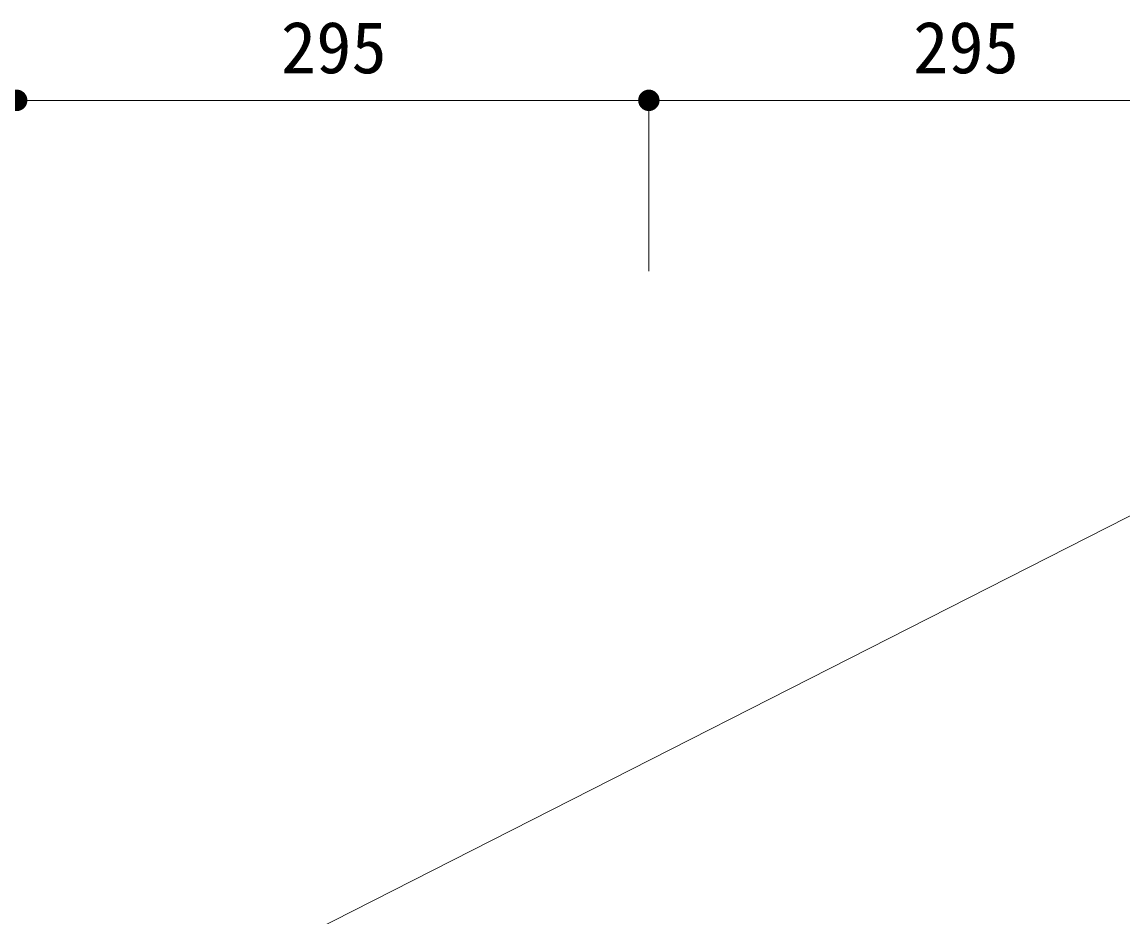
# Model space of a CAD drawing. Units: millimetres, scale not verified. Extents: x -4603 to 4686, y -14667 to 14758.
# Drawn here: x -1341 to -827, y -6739 to -6322 of the extents above; entities that cross this region are included whole.
import ezdxf
from ezdxf.enums import TextEntityAlignment as Align

# ---------------------------------------------------------------- set-up
doc = ezdxf.new("R2010")
doc.units = ezdxf.units.MM
doc.header["$LTSCALE"] = 6.6
for name, color, linetype, lineweight in [('0-4_0', 7, 'Continuous', 9), ('1-0_0-A12-寸法_目地', 5, 'Continuous', 9), ('1-3_A-C05-見え掛り_細線', 1, 'Continuous', 9)]:
    doc.layers.add(name, color=color, linetype=linetype, lineweight=lineweight)
doc.styles.add('ＭＳ ゴシック', font='')
doc.styles.get('ＭＳ ゴシック').set_extended_font_data('MS Gothic')

# ---------------------------------------------------------------- blocks, each defined once
blk = doc.blocks.new('_Dot')
at = {"layer": '0-4_0'}
blk.add_line((-25, 0), (-50, 0), dxfattribs=at)
for points in [[(0, 0), (-25, 0), (-24.8, 3.13)], [(0, 0), (-24.8, -3.13), (-25, 0)], [(0, 0), (-24.8, 3.13), (-24.21, 6.22)], [(0, 0), (-24.21, -6.22), (-24.8, -3.13)], [(0, 0), (-24.21, 6.22), (-23.24, 9.2)], [(0, 0), (-23.24, -9.2), (-24.21, -6.22)], [(0, 0), (-23.24, 9.2), (-21.91, 12.04)], [(0, 0), (-21.91, -12.04), (-23.24, -9.2)], [(0, 0), (-21.91, 12.04), (-20.23, 14.69)], [(0, 0), (-20.23, -14.69), (-21.91, -12.04)], [(0, 0), (-20.23, 14.69), (-18.22, 17.11)], [(0, 0), (-18.22, -17.11), (-20.23, -14.69)], [(0, 0), (-18.22, 17.11), (-15.94, 19.26)], [(0, 0), (-15.94, -19.26), (-18.22, -17.11)], [(0, 0), (-15.94, 19.26), (-13.4, 21.11)], [(0, 0), (-13.4, -21.11), (-15.94, -19.26)], [(0, 0), (-13.4, 21.11), (-10.64, 22.62)], [(0, 0), (-10.64, -22.62), (-13.4, -21.11)], [(0, 0), (-10.64, 22.62), (-7.73, 23.78)], [(0, 0), (-7.73, -23.78), (-10.64, -22.62)], [(0, 0), (-7.73, 23.78), (-4.68, 24.56)], [(0, 0), (-4.68, -24.56), (-7.73, -23.78)], [(0, 0), (-4.68, 24.56), (-1.57, 24.95)], [(0, 0), (-1.57, -24.95), (-4.68, -24.56)], [(0, 0), (-1.57, 24.95), (1.57, 24.95)], [(0, 0), (1.57, -24.95), (-1.57, -24.95)], [(0, 0), (1.57, 24.95), (4.68, 24.56)], [(0, 0), (4.68, 24.56), (7.73, 23.78)], [(0, 0), (7.73, 23.78), (10.64, 22.62)], [(0, 0), (10.64, 22.62), (13.4, 21.11)], [(0, 0), (13.4, 21.11), (15.94, 19.26)], [(0, 0), (15.94, 19.26), (18.22, 17.11)], [(0, 0), (18.22, 17.11), (20.23, 14.69)], [(0, 0), (20.23, 14.69), (21.91, 12.04)], [(0, 0), (21.91, 12.04), (23.24, 9.2)], [(0, 0), (23.24, 9.2), (24.21, 6.22)], [(0, 0), (24.21, 6.22), (24.8, 3.13)], [(0, 0), (24.8, 3.13), (25, 0)], [(0, 0), (4.68, -24.56), (1.57, -24.95)], [(0, 0), (7.73, -23.78), (4.68, -24.56)], [(0, 0), (10.64, -22.62), (7.73, -23.78)], [(0, 0), (13.4, -21.11), (10.64, -22.62)], [(0, 0), (15.94, -19.26), (13.4, -21.11)], [(0, 0), (18.22, -17.11), (15.94, -19.26)], [(0, 0), (20.23, -14.69), (18.22, -17.11)], [(0, 0), (21.91, -12.04), (20.23, -14.69)], [(0, 0), (23.24, -9.2), (21.91, -12.04)], [(0, 0), (24.21, -6.22), (23.24, -9.2)], [(0, 0), (24.8, -3.13), (24.21, -6.22)], [(0, 0), (25, 0), (24.8, -3.13)]]:
    blk.add_solid(points, dxfattribs=at)

msp = doc.modelspace()

# ---------------------------------------------------------------- linework, layer by layer
at = {"layer": '1-0_0-A12-寸法_目地'}
for p, q in [((-1058.35, -6358.283), (-1333.35, -6358.283)), ((-1048.35, -6437.995), (-1048.35, -6358.283)), ((-1048.35, -6438.028), (-1048.35, -6358.283)), ((-763.35, -6358.283), (-1038.35, -6358.283))]:
    msp.add_line(p, q, dxfattribs=at)
at = {"layer": '1-3_A-C05-見え掛り_細線'}
msp.add_line((-3775.761, -8053.111), (-389.118, -6331.043), dxfattribs=at)

# ---------------------------------------------------------------- block references
at = {"layer": '1-0_0-A12-寸法_目地', "xscale": 0.2, "yscale": 0.2}
for p in [(-1343.35, -6358.283), (-1048.35, -6358.283)]:
    msp.add_blockref('_Dot', p, dxfattribs=at)
at = {"layer": '1-0_0-A12-寸法_目地', "xscale": 0.2, "yscale": 0.2, "rotation": 180}
for p in [(-1343.35, -6358.283), (-1048.35, -6358.283)]:
    msp.add_blockref('_Dot', p, dxfattribs=at)

# ---------------------------------------------------------------- texts
at = {"layer": '1-0_0-A12-寸法_目地', "style": 'ＭＳ ゴシック'}
for p in [(-1220.034, -6352.914), (-925.034, -6352.914)]:
    msp.add_text('295', height=24.19, dxfattribs=at).set_placement(p, align=Align.BOTTOM_LEFT)

doc.saveas('drawing.dxf')
